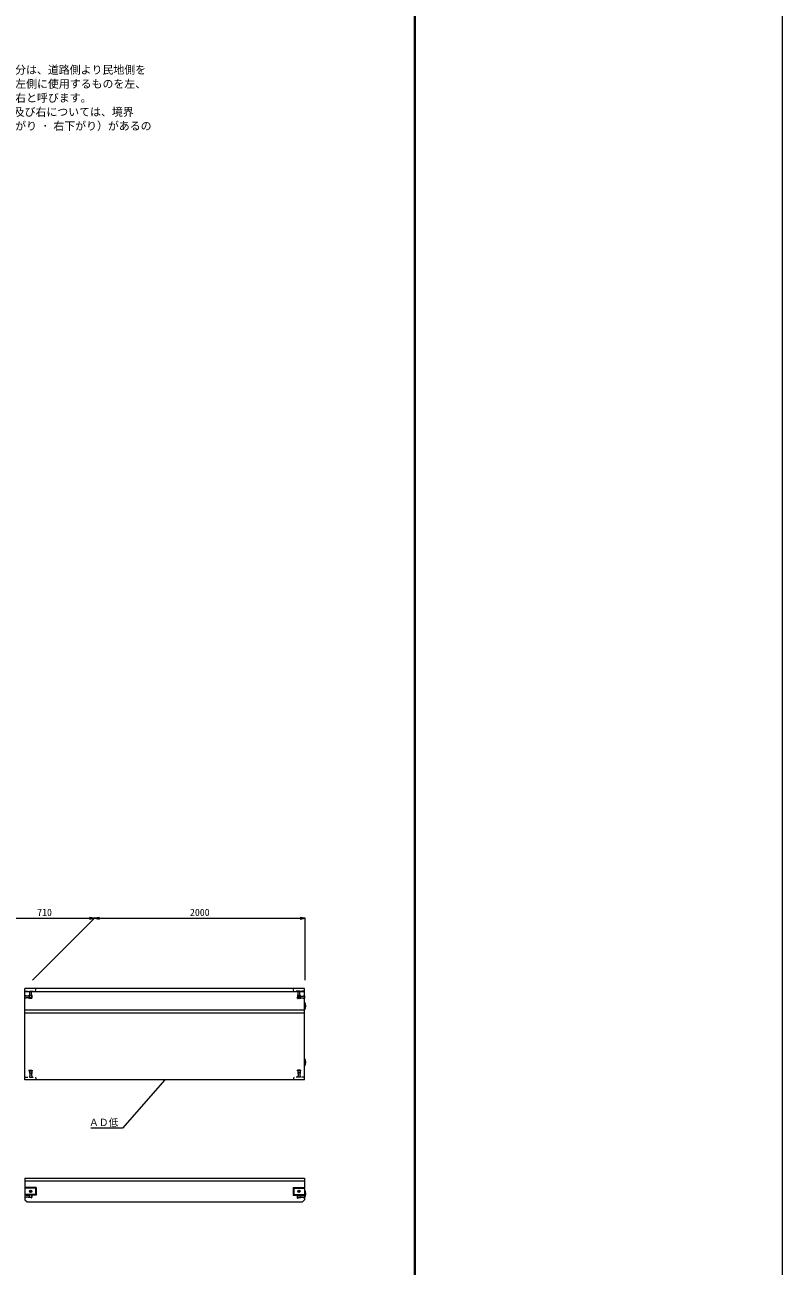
# Model space of a CAD drawing. Units: millimetres at full size; some dimension numbers follow another scale. Extents: x 15766 to 83153, y 33859 to 66135.
# Drawn here: x 77762 to 83153, y 49217 to 58055 of the extents above; entities that cross this region are included whole.
import ezdxf
from ezdxf.enums import TextEntityAlignment as Align

# ---------------------------------------------------------------- set-up
doc = ezdxf.new("R2010")
doc.units = ezdxf.units.MM
doc.header["$LTSCALE"] = 28
doc.linetypes.add('USER2', pattern=[1.35, 0.75, -0.6])
for name, color, linetype, lineweight in [('0_2', 1, 'Continuous', 13), ('インサート', 3, 'USER2', 5), ('図枠', 7, 'Continuous', 5), ('寸法線', 7, 'Continuous', 13), ('引出線', 4, 'Continuous', 13), ('文字', 7, 'Continuous', 13), ('本体', 2, 'Continuous', 13)]:
    doc.layers.add(name, color=color, linetype=linetype, lineweight=lineweight)
doc.styles.add('ＭＳ ゴシック', font='')
doc.styles.get('ＭＳ ゴシック').set_extended_font_data('MS Gothic')

# ---------------------------------------------------------------- blocks, each defined once
blk = doc.blocks.new('open_arrow')
at = {"color": 0, "linetype": 'Continuous', "lineweight": -2}
blk.add_lwpolyline([(7.5, 1.25), (0, 0), (7.5, -1.25)], dxfattribs=at)
blk = doc.blocks.new('filled_arrow')
at = {"color": 0, "linetype": 'Continuous', "lineweight": -2}
blk.add_solid([(7.5, 1.25), (0, 0), (7.5, -1.25)], dxfattribs=at)

msp = doc.modelspace()

# ---------------------------------------------------------------- linework, layer by layer
at = {"layer": '0_2'}
msp.add_line((83153.02, 66135.04), (83153.02, 44557.45), dxfattribs=at)
at = {"layer": 'インサート'}
for p, q in [((77794.32, 51128.78), (77794.32, 51174.78)), ((77794.32, 51174.78), (77810.82, 51174.78)), ((77796.57, 51144.78), (77796.57, 51174.78)), ((77808.57, 51144.78), (77808.57, 51174.78)), ((77810.82, 51128.78), (77810.82, 51174.78)), ((79704.32, 51128.78), (79704.32, 51174.78)), ((79720.82, 51174.78), (79704.32, 51174.78)), ((79706.57, 51144.78), (79706.57, 51174.78)), ((79718.57, 51144.78), (79718.57, 51174.78)), ((79720.82, 51128.78), (79720.82, 51174.78)), ((77808.57, 51142.03), (77762.57, 51142.03)), ((77762.57, 51142.03), (77762.57, 51125.53)), ((77792.57, 51139.78), (77762.57, 51139.78)), ((77792.57, 51127.78), (77762.57, 51127.78)), ((77808.57, 51125.53), (77762.57, 51125.53)), ((77790.57, 51124.78), (77790.57, 51128.78)), ((77790.57, 51128.78), (77814.57, 51128.78)), ((77790.57, 51124.78), (77814.57, 51124.78)), ((77792.57, 51139.78), (77792.57, 51127.78)), ((77796.57, 51144.78), (77808.57, 51144.78)), ((77812.57, 51145.78), (77808.57, 51145.78)), ((77808.57, 51145.78), (77808.57, 51121.78)), ((77812.57, 51121.78), (77808.57, 51121.78)), ((77812.57, 51145.78), (77812.57, 51121.78)), ((77814.57, 51124.78), (77814.57, 51128.78)), ((79700.57, 51124.78), (79700.57, 51128.78)), ((79724.57, 51128.78), (79700.57, 51128.78)), ((79724.57, 51124.78), (79700.57, 51124.78)), ((79702.57, 51145.78), (79706.57, 51145.78)), ((79702.57, 51145.78), (79702.57, 51121.78)), ((79702.57, 51121.78), (79706.57, 51121.78)), ((79706.57, 51145.78), (79706.57, 51121.78)), ((79718.57, 51144.78), (79706.57, 51144.78)), ((79706.57, 51142.03), (79752.57, 51142.03)), ((79706.57, 51125.53), (79752.57, 51125.53)), ((79722.57, 51139.78), (79752.57, 51139.78)), ((79722.57, 51139.78), (79722.57, 51127.78)), ((79722.57, 51127.78), (79752.57, 51127.78)), ((79724.57, 51124.78), (79724.57, 51128.78)), ((79752.57, 51142.03), (79752.57, 51125.53)), ((77790.57, 50612.78), (77790.57, 50608.78)), ((77790.57, 50612.78), (77814.57, 50612.78)), ((77790.57, 50608.78), (77814.57, 50608.78)), ((77794.32, 50608.78), (77794.32, 50562.78)), ((77794.32, 50562.78), (77810.82, 50562.78)), ((77796.57, 50592.78), (77796.57, 50562.78)), ((77796.57, 50592.78), (77808.57, 50592.78)), ((77808.57, 50592.78), (77808.57, 50562.78)), ((77810.82, 50608.78), (77810.82, 50562.78)), ((77814.57, 50612.78), (77814.57, 50608.78)), ((79700.57, 50612.78), (79700.57, 50608.78)), ((79724.57, 50612.78), (79700.57, 50612.78)), ((79724.57, 50608.78), (79700.57, 50608.78)), ((79704.32, 50608.78), (79704.32, 50562.78)), ((79720.82, 50562.78), (79704.32, 50562.78)), ((79706.57, 50592.78), (79706.57, 50562.78)), ((79718.57, 50592.78), (79706.57, 50592.78)), ((79718.57, 50592.78), (79718.57, 50562.78)), ((79720.82, 50608.78), (79720.82, 50562.78)), ((79724.57, 50612.78), (79724.57, 50608.78)), ((77808.57, 49722.03), (77762.57, 49722.03)), ((77762.57, 49722.03), (77762.57, 49705.53)), ((77792.57, 49719.78), (77762.57, 49719.78)), ((77792.57, 49707.78), (77762.57, 49707.78)), ((77808.57, 49705.53), (77762.57, 49705.53)), ((77792.57, 49719.78), (77792.57, 49707.78)), ((77812.57, 49725.78), (77808.57, 49725.78)), ((77808.57, 49725.78), (77808.57, 49701.78)), ((77812.57, 49701.78), (77808.57, 49701.78)), ((77812.57, 49725.78), (77812.57, 49701.78)), ((79702.57, 49725.78), (79706.57, 49725.78)), ((79702.57, 49701.78), (79702.57, 49725.78)), ((79702.57, 49701.78), (79706.57, 49701.78)), ((79706.57, 49701.78), (79706.57, 49725.78)), ((79706.57, 49722.03), (79752.57, 49722.03)), ((79706.57, 49705.53), (79752.57, 49705.53)), ((79722.57, 49719.78), (79752.57, 49719.78)), ((79722.57, 49707.78), (79722.57, 49719.78)), ((79722.57, 49707.78), (79752.57, 49707.78)), ((79752.57, 49705.53), (79752.57, 49722.03))]:
    msp.add_line(p, q, dxfattribs=at)
at = {"layer": 'インサート', "linetype": 'Continuous'}
for centre, radius in [((77802.57, 49748.78), 8.25), ((77802.57, 49748.78), 6), ((79712.57, 49748.78), 8.25), ((79712.57, 49748.78), 6)]:
    msp.add_circle(centre, radius, dxfattribs=at)
at = {"layer": '図枠', "lineweight": 40}
msp.add_line((80537.46, 61220.73), (80537.46, 47370.73), dxfattribs=at)
at = {"layer": '寸法線'}
for p, q in [((77547.57, 51693.78), (78257.57, 51693.78)), ((77817.57, 51253.78), (78257.57, 51693.78)), ((78257.57, 51693.78), (79757.57, 51693.78)), ((79757.57, 51253.78), (79757.57, 51693.78))]:
    msp.add_line(p, q, dxfattribs=at)
at = {"layer": '引出線'}
msp.add_lwpolyline([(78757.57, 50543.78), (78458.41, 50199.13), (78232.14, 50199.13)], dxfattribs=at)
at = {"layer": '本体'}
for p, q in [((77762.57, 50543.78), (77762.57, 51193.78)), ((79752.57, 51193.78), (77762.57, 51193.78)), ((79752.57, 50543.78), (79752.57, 51193.78)), ((79752.57, 50543.78), (77762.57, 50543.78)), ((77762.57, 49843.78), (79752.57, 49843.78)), ((77762.57, 49843.78), (77762.57, 49688.78)), ((77762.57, 49823.78), (79752.57, 49823.78)), ((79752.57, 49843.78), (79752.57, 49688.78)), ((77762.57, 49688.78), (77777.57, 49673.78)), ((77777.57, 49673.78), (79737.57, 49673.78)), ((79752.57, 49688.78), (79737.57, 49673.78))]:
    msp.add_line(p, q, dxfattribs=at)
at = {"layer": '本体', "linetype": 'USER2', "lineweight": 9}
for p, q in [((77762.57, 51174.78), (77837.57, 51174.78)), ((77837.57, 51174.78), (77842.57, 51193.78)), ((79677.57, 51174.78), (79672.57, 51193.78)), ((79752.57, 51174.78), (79677.57, 51174.78)), ((77762.57, 50562.78), (77837.57, 50562.78)), ((77837.57, 50562.78), (77842.57, 50543.78)), ((79677.57, 50562.78), (79672.57, 50543.78)), ((79752.57, 50562.78), (79677.57, 50562.78))]:
    msp.add_line(p, q, dxfattribs=at)
at = {"layer": '本体', "lineweight": 9}
for p, q in [((79752.57, 51170.78), (77762.57, 51170.78)), ((79752.57, 51038.78), (77762.57, 51038.78)), ((79752.57, 51018.78), (77762.57, 51018.78))]:
    msp.add_line(p, q, dxfattribs=at)
at = {"layer": '本体', "lineweight": 5}
for p, q in [((77842.57, 49776.28), (77762.57, 49776.28)), ((77837.57, 49771.28), (77762.57, 49771.28)), ((77842.57, 49776.28), (77837.57, 49771.28)), ((77837.57, 49771.28), (77837.57, 49726.28)), ((77842.57, 49776.28), (77842.57, 49721.28)), ((79672.57, 49776.28), (79752.57, 49776.28)), ((79672.57, 49776.28), (79672.57, 49721.28)), ((79672.57, 49776.28), (79677.57, 49771.28)), ((79677.57, 49771.28), (79752.57, 49771.28)), ((79677.57, 49771.28), (79677.57, 49726.28)), ((77837.57, 49726.28), (77762.57, 49726.28)), ((77842.57, 49721.28), (77762.57, 49721.28)), ((77837.57, 49726.28), (77842.57, 49721.28)), ((79677.57, 49726.28), (79672.57, 49721.28)), ((79672.57, 49721.28), (79752.57, 49721.28)), ((79677.57, 49726.28), (79752.57, 49726.28))]:
    msp.add_line(p, q, dxfattribs=at)
at = {"layer": '本体'}
for centre in [(79707.07, 51068.78), (79707.07, 50668.78), (79707.07, 49733.78)]:
    msp.add_arc(centre, 54.5, 326.60151, 33.39849, dxfattribs=at)

# ---------------------------------------------------------------- block references
at = {"layer": '寸法線', "xscale": 4.8, "yscale": 4.8, "rotation": 180}
for p in [(78257.57, 51693.78), (79757.57, 51693.78)]:
    msp.add_blockref('open_arrow', p, dxfattribs=at)
at = {"layer": '寸法線', "xscale": 4.8, "yscale": 4.8}
msp.add_blockref('open_arrow', (78257.57, 51693.78), dxfattribs=at)
at = {"layer": '引出線', "xscale": 0.16, "yscale": 0.16, "rotation": 229}
msp.add_blockref('filled_arrow', (78757.57, 50543.78), dxfattribs=at)

# ---------------------------------------------------------------- texts
at = {"layer": '寸法線', "style": 'ＭＳ ゴシック'}
for s, p in [('710', (77902.57, 51735.78)), ('2000', (79007.57, 51735.78))]:
    msp.add_text(s, height=51.27, dxfattribs=at).set_placement(p, align=Align.MIDDLE_CENTER)
at = {"layer": '引出線', "style": 'ＭＳ ゴシック'}
msp.add_text('ＡＤ低', height=51.27, dxfattribs=at).set_placement((78428.41, 50265.58), align=Align.TOP_RIGHT)
at = {"layer": '文字', "style": 'ＭＳ ゴシック'}
for s, p in [('注(1) 各コーナーの左右の区分は、道路側より民地側を', (76683.33, 57762.98)), ('\u3000\u3000\u3000見て一組のコーナーで左側に使用するものを左、', (76683.33, 57662.98)), ('\u3000\u3000\u3000右側に使用するものを右と呼びます。', (76683.33, 57562.98)), ('\u3000(2) Ａ斜135°コーナーの左及び右については、境界', (76683.33, 57462.98)), ('\u3000\u3000\u3000ブロック部の斜（左下がり ･ 右下がり）があるの', (76683.33, 57362.98))]:
    msp.add_text(s, height=56.96, dxfattribs=at).set_placement(p, align=Align.TOP_LEFT)

doc.saveas('drawing.dxf')
